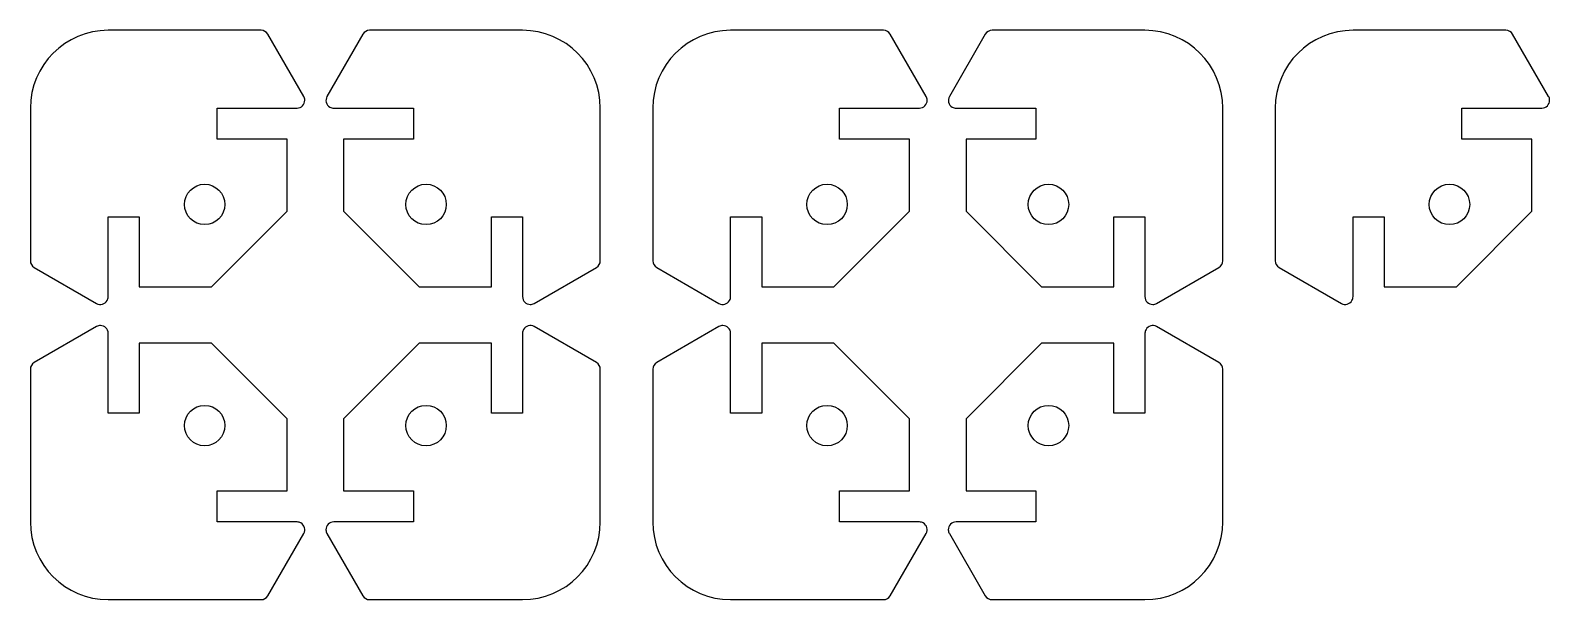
# Model space of a CAD drawing. Extents: x 154 to 431, y 120 to 710.
# Drawn here: x 154.1 to 430.9, y 120.4 to 224.2 of the extents above; entities that cross this region are included whole.
import ezdxf

# ---------------------------------------------------------------- set-up
doc = ezdxf.new("R2010")
doc.units = 0
doc.header["$MEASUREMENT"] = 0
doc.layers.get('0').update_dxf_attribs({"linetype": 'CONTINUOUS'})

# ---------------------------------------------------------------- blocks, each defined once
blk = doc.blocks.new('BLOCK_2')
at = {"color": 7}
blk.add_open_spline([(416.3, 192.45), (416.3, 194.48), (414.65, 196.13), (412.62, 196.13), (410.58, 196.13), (408.93, 194.48), (408.93, 192.45), (408.93, 190.41), (410.58, 188.76), (412.62, 188.76), (414.65, 188.76), (416.3, 190.41), (416.3, 192.45), (416.3, 192.45), (416.3, 192.45), (416.3, 192.45)], degree=3, knots=[0, 0, 0, 0, 1, 1, 1, 2, 2, 2, 3, 3, 3, 4, 4, 4, 5, 5, 5, 5], dxfattribs=at)
blk = doc.blocks.new('BLOCK_3')
at = {"color": 7}
blk.add_open_spline([(429.44, 210.02), (430.22, 210.02), (430.86, 210.66), (430.86, 211.44), (430.86, 211.69), (430.79, 211.93), (430.67, 212.15)], degree=3, knots=[0, 0, 0, 0, 1, 1, 1, 2, 2, 2, 2], dxfattribs=at)
blk = doc.blocks.new('BLOCK_4')
at = {"color": 7}
blk.add_lwpolyline([(414.89, 210.02), (429.44, 210.02)], dxfattribs=at)
blk = doc.blocks.new('BLOCK_5')
at = {"color": 7}
blk.add_lwpolyline([(413.87, 177.42), (427.64, 191.19)], dxfattribs=at)
blk = doc.blocks.new('BLOCK_6')
at = {"color": 7}
blk.add_lwpolyline([(400.71, 177.42), (413.87, 177.42)], dxfattribs=at)
blk = doc.blocks.new('BLOCK_7')
at = {"color": 7}
blk.add_lwpolyline([(395.04, 190.18), (400.71, 190.18)], dxfattribs=at)
blk = doc.blocks.new('BLOCK_8')
at = {"color": 7}
blk.add_lwpolyline([(395.04, 175.63), (395.04, 190.18)], dxfattribs=at)
blk = doc.blocks.new('BLOCK_9')
at = {"color": 7}
blk.add_open_spline([(392.92, 174.4), (393.6, 174.01), (394.46, 174.24), (394.85, 174.92), (394.98, 175.13), (395.04, 175.38), (395.04, 175.63)], degree=3, knots=[0, 0, 0, 0, 1, 1, 1, 2, 2, 2, 2], dxfattribs=at)
blk = doc.blocks.new('BLOCK_10')
at = {"color": 7}
blk.add_open_spline([(380.87, 182.17), (380.87, 181.67), (381.14, 181.2), (381.58, 180.95)], degree=3, dxfattribs=at)
blk = doc.blocks.new('BLOCK_11')
at = {"color": 7}
blk.add_lwpolyline([(380.87, 210.02), (380.87, 182.17)], dxfattribs=at)
blk = doc.blocks.new('BLOCK_12')
at = {"color": 7}
blk.add_open_spline([(395.04, 224.2), (387.22, 224.2), (380.87, 217.85), (380.87, 210.02)], degree=3, dxfattribs=at)
blk = doc.blocks.new('BLOCK_13')
at = {"color": 7}
blk.add_lwpolyline([(422.89, 224.2), (395.04, 224.2)], dxfattribs=at)
blk = doc.blocks.new('BLOCK_14')
at = {"color": 7}
blk.add_open_spline([(424.12, 223.49), (423.87, 223.93), (423.4, 224.2), (422.89, 224.2)], degree=3, dxfattribs=at)
blk = doc.blocks.new('BLOCK_15')
at = {"color": 7}
blk.add_lwpolyline([(430.67, 212.15), (424.12, 223.49)], dxfattribs=at)
blk = doc.blocks.new('BLOCK_16')
at = {"color": 7}
blk.add_lwpolyline([(427.64, 204.35), (414.89, 204.35)], dxfattribs=at)
blk = doc.blocks.new('BLOCK_17')
at = {"color": 7}
blk.add_lwpolyline([(427.64, 191.19), (427.64, 204.35)], dxfattribs=at)
blk = doc.blocks.new('BLOCK_18')
at = {"color": 7}
blk.add_lwpolyline([(400.71, 190.18), (400.71, 177.42)], dxfattribs=at)
blk = doc.blocks.new('BLOCK_19')
at = {"color": 7}
blk.add_lwpolyline([(414.89, 204.35), (414.89, 210.02)], dxfattribs=at)
blk = doc.blocks.new('BLOCK_20')
at = {"color": 7}
blk.add_lwpolyline([(381.58, 180.95), (392.92, 174.4)], dxfattribs=at)
blk = doc.blocks.new('BLOCK_21')
at = {"color": 7}
blk.add_open_spline([(302.92, 192.45), (302.92, 194.48), (301.27, 196.13), (299.23, 196.13), (297.2, 196.13), (295.55, 194.48), (295.55, 192.45), (295.55, 190.41), (297.2, 188.76), (299.23, 188.76), (301.27, 188.76), (302.92, 190.41), (302.92, 192.45), (302.92, 192.45), (302.92, 192.45), (302.92, 192.45)], degree=3, knots=[0, 0, 0, 0, 1, 1, 1, 2, 2, 2, 3, 3, 3, 4, 4, 4, 5, 5, 5, 5], dxfattribs=at)
blk = doc.blocks.new('BLOCK_22')
at = {"color": 7}
blk.add_open_spline([(316.05, 210.02), (316.84, 210.02), (317.47, 210.66), (317.47, 211.44), (317.47, 211.69), (317.41, 211.93), (317.28, 212.15)], degree=3, knots=[0, 0, 0, 0, 1, 1, 1, 2, 2, 2, 2], dxfattribs=at)
blk = doc.blocks.new('BLOCK_23')
at = {"color": 7}
blk.add_lwpolyline([(301.5, 204.35), (301.5, 210.02)], dxfattribs=at)
blk = doc.blocks.new('BLOCK_24')
at = {"color": 7}
blk.add_lwpolyline([(314.26, 191.19), (314.26, 204.35)], dxfattribs=at)
blk = doc.blocks.new('BLOCK_25')
at = {"color": 7}
blk.add_lwpolyline([(300.49, 177.42), (314.26, 191.19)], dxfattribs=at)
blk = doc.blocks.new('BLOCK_26')
at = {"color": 7}
blk.add_lwpolyline([(287.33, 177.42), (300.49, 177.42)], dxfattribs=at)
blk = doc.blocks.new('BLOCK_27')
at = {"color": 7}
blk.add_lwpolyline([(281.66, 190.18), (287.33, 190.18)], dxfattribs=at)
blk = doc.blocks.new('BLOCK_28')
at = {"color": 7}
blk.add_lwpolyline([(281.66, 175.63), (281.66, 190.18)], dxfattribs=at)
blk = doc.blocks.new('BLOCK_29')
at = {"color": 7}
blk.add_open_spline([(279.53, 174.4), (280.21, 174.01), (281.08, 174.24), (281.47, 174.92), (281.59, 175.13), (281.66, 175.38), (281.66, 175.63)], degree=3, knots=[0, 0, 0, 0, 1, 1, 1, 2, 2, 2, 2], dxfattribs=at)
blk = doc.blocks.new('BLOCK_30')
at = {"color": 7}
blk.add_lwpolyline([(268.19, 180.95), (279.53, 174.4)], dxfattribs=at)
blk = doc.blocks.new('BLOCK_31')
at = {"color": 7}
blk.add_open_spline([(267.48, 182.17), (267.48, 181.67), (267.75, 181.2), (268.19, 180.95)], degree=3, dxfattribs=at)
blk = doc.blocks.new('BLOCK_32')
at = {"color": 7}
blk.add_lwpolyline([(267.48, 210.02), (267.48, 182.17)], dxfattribs=at)
blk = doc.blocks.new('BLOCK_33')
at = {"color": 7}
blk.add_open_spline([(281.66, 224.2), (273.83, 224.2), (267.48, 217.85), (267.48, 210.02)], degree=3, dxfattribs=at)
blk = doc.blocks.new('BLOCK_34')
at = {"color": 7}
blk.add_open_spline([(310.73, 223.49), (310.48, 223.93), (310.01, 224.2), (309.51, 224.2)], degree=3, dxfattribs=at)
blk = doc.blocks.new('BLOCK_35')
at = {"color": 7}
blk.add_lwpolyline([(317.28, 212.15), (310.73, 223.49)], dxfattribs=at)
blk = doc.blocks.new('BLOCK_36')
at = {"color": 7}
blk.add_lwpolyline([(287.33, 190.18), (287.33, 177.42)], dxfattribs=at)
blk = doc.blocks.new('BLOCK_37')
at = {"color": 7}
blk.add_lwpolyline([(301.5, 210.02), (316.05, 210.02)], dxfattribs=at)
blk = doc.blocks.new('BLOCK_38')
at = {"color": 7}
blk.add_lwpolyline([(309.51, 224.2), (281.66, 224.2)], dxfattribs=at)
blk = doc.blocks.new('BLOCK_39')
at = {"color": 7}
blk.add_lwpolyline([(314.26, 204.35), (301.5, 204.35)], dxfattribs=at)
blk = doc.blocks.new('BLOCK_40')
at = {"color": 7}
blk.add_open_spline([(343.25, 192.45), (343.25, 194.48), (341.6, 196.13), (339.56, 196.13), (337.53, 196.13), (335.88, 194.48), (335.88, 192.45), (335.88, 190.41), (337.53, 188.76), (339.56, 188.76), (341.6, 188.76), (343.25, 190.41), (343.25, 192.45), (343.25, 192.45), (343.25, 192.45), (343.25, 192.45)], degree=3, knots=[0, 0, 0, 0, 1, 1, 1, 2, 2, 2, 3, 3, 3, 4, 4, 4, 5, 5, 5, 5], dxfattribs=at)
blk = doc.blocks.new('BLOCK_41')
at = {"color": 7}
blk.add_open_spline([(357.14, 175.63), (357.14, 174.84), (357.77, 174.21), (358.55, 174.21), (358.8, 174.21), (359.05, 174.28), (359.26, 174.4)], degree=3, knots=[0, 0, 0, 0, 1, 1, 1, 2, 2, 2, 2], dxfattribs=at)
blk = doc.blocks.new('BLOCK_42')
at = {"color": 7}
blk.add_lwpolyline([(357.14, 190.18), (357.14, 175.63)], dxfattribs=at)
blk = doc.blocks.new('BLOCK_43')
at = {"color": 7}
blk.add_lwpolyline([(351.47, 190.18), (357.14, 190.18)], dxfattribs=at)
blk = doc.blocks.new('BLOCK_44')
at = {"color": 7}
blk.add_lwpolyline([(351.47, 177.42), (351.47, 190.18)], dxfattribs=at)
blk = doc.blocks.new('BLOCK_45')
at = {"color": 7}
blk.add_lwpolyline([(338.31, 177.42), (351.47, 177.42)], dxfattribs=at)
blk = doc.blocks.new('BLOCK_46')
at = {"color": 7}
blk.add_lwpolyline([(324.54, 191.19), (338.31, 177.42)], dxfattribs=at)
blk = doc.blocks.new('BLOCK_47')
at = {"color": 7}
blk.add_lwpolyline([(324.54, 204.35), (324.54, 191.19)], dxfattribs=at)
blk = doc.blocks.new('BLOCK_48')
at = {"color": 7}
blk.add_lwpolyline([(337.29, 204.35), (324.54, 204.35)], dxfattribs=at)
blk = doc.blocks.new('BLOCK_49')
at = {"color": 7}
blk.add_lwpolyline([(337.29, 210.02), (337.29, 204.35)], dxfattribs=at)
blk = doc.blocks.new('BLOCK_50')
at = {"color": 7}
blk.add_lwpolyline([(322.74, 210.02), (337.29, 210.02)], dxfattribs=at)
blk = doc.blocks.new('BLOCK_51')
at = {"color": 7}
blk.add_open_spline([(321.51, 212.15), (321.12, 211.47), (321.35, 210.6), (322.03, 210.21), (322.25, 210.09), (322.49, 210.02), (322.74, 210.02)], degree=3, knots=[0, 0, 0, 0, 1, 1, 1, 2, 2, 2, 2], dxfattribs=at)
blk = doc.blocks.new('BLOCK_52')
at = {"color": 7}
blk.add_lwpolyline([(328.06, 223.49), (321.51, 212.15)], dxfattribs=at)
blk = doc.blocks.new('BLOCK_53')
at = {"color": 7}
blk.add_open_spline([(329.29, 224.2), (328.78, 224.2), (328.31, 223.93), (328.06, 223.49)], degree=3, dxfattribs=at)
blk = doc.blocks.new('BLOCK_54')
at = {"color": 7}
blk.add_lwpolyline([(357.14, 224.2), (329.29, 224.2)], dxfattribs=at)
blk = doc.blocks.new('BLOCK_55')
at = {"color": 7}
blk.add_open_spline([(371.31, 210.02), (371.31, 217.85), (364.96, 224.2), (357.14, 224.2)], degree=3, dxfattribs=at)
blk = doc.blocks.new('BLOCK_56')
at = {"color": 7}
blk.add_lwpolyline([(371.31, 182.17), (371.31, 210.02)], dxfattribs=at)
blk = doc.blocks.new('BLOCK_57')
at = {"color": 7}
blk.add_open_spline([(370.6, 180.95), (371.04, 181.2), (371.31, 181.67), (371.31, 182.17)], degree=3, dxfattribs=at)
blk = doc.blocks.new('BLOCK_58')
at = {"color": 7}
blk.add_lwpolyline([(359.26, 174.4), (370.6, 180.95)], dxfattribs=at)
blk = doc.blocks.new('BLOCK_59')
at = {"color": 7}
blk.add_open_spline([(322.74, 134.54), (321.96, 134.54), (321.32, 133.91), (321.32, 133.13), (321.32, 132.88), (321.39, 132.63), (321.51, 132.42)], degree=3, knots=[0, 0, 0, 0, 1, 1, 1, 2, 2, 2, 2], dxfattribs=at)
blk = doc.blocks.new('BLOCK_60')
at = {"color": 7}
blk.add_lwpolyline([(337.29, 134.54), (322.74, 134.54)], dxfattribs=at)
blk = doc.blocks.new('BLOCK_61')
at = {"color": 7}
blk.add_lwpolyline([(337.29, 140.21), (337.29, 134.54)], dxfattribs=at)
blk = doc.blocks.new('BLOCK_62')
at = {"color": 7}
blk.add_lwpolyline([(324.54, 153.37), (324.54, 140.21)], dxfattribs=at)
blk = doc.blocks.new('BLOCK_63')
at = {"color": 7}
blk.add_lwpolyline([(338.31, 167.14), (324.54, 153.37)], dxfattribs=at)
blk = doc.blocks.new('BLOCK_64')
at = {"color": 7}
blk.add_lwpolyline([(351.47, 167.14), (338.31, 167.14)], dxfattribs=at)
blk = doc.blocks.new('BLOCK_65')
at = {"color": 7}
blk.add_lwpolyline([(357.14, 168.94), (357.14, 154.39)], dxfattribs=at)
blk = doc.blocks.new('BLOCK_66')
at = {"color": 7}
blk.add_open_spline([(359.26, 170.17), (358.58, 170.56), (357.72, 170.33), (357.33, 169.65), (357.2, 169.43), (357.14, 169.19), (357.14, 168.94)], degree=3, knots=[0, 0, 0, 0, 1, 1, 1, 2, 2, 2, 2], dxfattribs=at)
blk = doc.blocks.new('BLOCK_67')
at = {"color": 7}
blk.add_lwpolyline([(370.6, 163.62), (359.26, 170.17)], dxfattribs=at)
blk = doc.blocks.new('BLOCK_68')
at = {"color": 7}
blk.add_open_spline([(371.31, 162.39), (371.31, 162.9), (371.04, 163.37), (370.6, 163.62)], degree=3, dxfattribs=at)
blk = doc.blocks.new('BLOCK_69')
at = {"color": 7}
blk.add_open_spline([(357.14, 120.37), (364.96, 120.37), (371.31, 126.72), (371.31, 134.54)], degree=3, dxfattribs=at)
blk = doc.blocks.new('BLOCK_70')
at = {"color": 7}
blk.add_lwpolyline([(329.29, 120.37), (357.14, 120.37)], dxfattribs=at)
blk = doc.blocks.new('BLOCK_71')
at = {"color": 7}
blk.add_open_spline([(328.06, 121.08), (328.31, 120.64), (328.78, 120.37), (329.29, 120.37)], degree=3, dxfattribs=at)
blk = doc.blocks.new('BLOCK_72')
at = {"color": 7}
blk.add_lwpolyline([(321.51, 132.42), (328.06, 121.08)], dxfattribs=at)
blk = doc.blocks.new('BLOCK_73')
at = {"color": 7}
blk.add_lwpolyline([(324.54, 140.21), (337.29, 140.21)], dxfattribs=at)
blk = doc.blocks.new('BLOCK_74')
at = {"color": 7}
blk.add_lwpolyline([(351.47, 154.39), (351.47, 167.14)], dxfattribs=at)
blk = doc.blocks.new('BLOCK_75')
at = {"color": 7}
blk.add_open_spline([(343.25, 152.12), (343.25, 154.15), (341.6, 155.8), (339.56, 155.8), (337.53, 155.8), (335.88, 154.15), (335.88, 152.12), (335.88, 150.08), (337.53, 148.43), (339.56, 148.43), (341.6, 148.43), (343.25, 150.08), (343.25, 152.12), (343.25, 152.12), (343.25, 152.12), (343.25, 152.12)], degree=3, knots=[0, 0, 0, 0, 1, 1, 1, 2, 2, 2, 3, 3, 3, 4, 4, 4, 5, 5, 5, 5], dxfattribs=at)
blk = doc.blocks.new('BLOCK_76')
at = {"color": 7}
blk.add_lwpolyline([(357.14, 154.39), (351.47, 154.39)], dxfattribs=at)
blk = doc.blocks.new('BLOCK_77')
at = {"color": 7}
blk.add_lwpolyline([(371.31, 134.54), (371.31, 162.39)], dxfattribs=at)
blk = doc.blocks.new('BLOCK_78')
at = {"color": 7}
blk.add_open_spline([(302.92, 152.12), (302.92, 154.15), (301.27, 155.8), (299.23, 155.8), (297.2, 155.8), (295.55, 154.15), (295.55, 152.12), (295.55, 150.08), (297.2, 148.43), (299.23, 148.43), (301.27, 148.43), (302.92, 150.08), (302.92, 152.12), (302.92, 152.12), (302.92, 152.12), (302.92, 152.12)], degree=3, knots=[0, 0, 0, 0, 1, 1, 1, 2, 2, 2, 3, 3, 3, 4, 4, 4, 5, 5, 5, 5], dxfattribs=at)
blk = doc.blocks.new('BLOCK_79')
at = {"color": 7}
blk.add_open_spline([(281.66, 168.94), (281.66, 169.72), (281.02, 170.36), (280.24, 170.36), (279.99, 170.36), (279.75, 170.29), (279.53, 170.17)], degree=3, knots=[0, 0, 0, 0, 1, 1, 1, 2, 2, 2, 2], dxfattribs=at)
blk = doc.blocks.new('BLOCK_80')
at = {"color": 7}
blk.add_lwpolyline([(281.66, 154.39), (281.66, 168.94)], dxfattribs=at)
blk = doc.blocks.new('BLOCK_81')
at = {"color": 7}
blk.add_lwpolyline([(314.26, 153.37), (300.49, 167.14)], dxfattribs=at)
blk = doc.blocks.new('BLOCK_82')
at = {"color": 7}
blk.add_lwpolyline([(314.26, 140.21), (314.26, 153.37)], dxfattribs=at)
blk = doc.blocks.new('BLOCK_83')
at = {"color": 7}
blk.add_lwpolyline([(316.05, 134.54), (301.5, 134.54)], dxfattribs=at)
blk = doc.blocks.new('BLOCK_84')
at = {"color": 7}
blk.add_open_spline([(317.28, 132.42), (317.67, 133.1), (317.44, 133.96), (316.76, 134.35), (316.55, 134.48), (316.3, 134.54), (316.05, 134.54)], degree=3, knots=[0, 0, 0, 0, 1, 1, 1, 2, 2, 2, 2], dxfattribs=at)
blk = doc.blocks.new('BLOCK_85')
at = {"color": 7}
blk.add_lwpolyline([(310.73, 121.08), (317.28, 132.42)], dxfattribs=at)
blk = doc.blocks.new('BLOCK_86')
at = {"color": 7}
blk.add_open_spline([(309.51, 120.37), (310.01, 120.37), (310.48, 120.64), (310.73, 121.08)], degree=3, dxfattribs=at)
blk = doc.blocks.new('BLOCK_87')
at = {"color": 7}
blk.add_lwpolyline([(281.66, 120.37), (309.51, 120.37)], dxfattribs=at)
blk = doc.blocks.new('BLOCK_88')
at = {"color": 7}
blk.add_open_spline([(267.48, 134.54), (267.48, 126.72), (273.83, 120.37), (281.66, 120.37)], degree=3, dxfattribs=at)
blk = doc.blocks.new('BLOCK_89')
at = {"color": 7}
blk.add_open_spline([(268.19, 163.62), (267.75, 163.37), (267.48, 162.9), (267.48, 162.39)], degree=3, dxfattribs=at)
blk = doc.blocks.new('BLOCK_90')
at = {"color": 7}
blk.add_lwpolyline([(279.53, 170.17), (268.19, 163.62)], dxfattribs=at)
blk = doc.blocks.new('BLOCK_91')
at = {"color": 7}
blk.add_lwpolyline([(287.33, 167.14), (287.33, 154.39)], dxfattribs=at)
blk = doc.blocks.new('BLOCK_92')
at = {"color": 7}
blk.add_lwpolyline([(301.5, 140.21), (314.26, 140.21)], dxfattribs=at)
blk = doc.blocks.new('BLOCK_93')
at = {"color": 7}
blk.add_lwpolyline([(301.5, 134.54), (301.5, 140.21)], dxfattribs=at)
blk = doc.blocks.new('BLOCK_94')
at = {"color": 7}
blk.add_lwpolyline([(267.48, 162.39), (267.48, 134.54)], dxfattribs=at)
blk = doc.blocks.new('BLOCK_95')
at = {"color": 7}
blk.add_lwpolyline([(287.33, 154.39), (281.66, 154.39)], dxfattribs=at)
blk = doc.blocks.new('BLOCK_96')
at = {"color": 7}
blk.add_lwpolyline([(300.49, 167.14), (287.33, 167.14)], dxfattribs=at)
blk = doc.blocks.new('BLOCK_97')
at = {"color": 7}
blk.add_open_spline([(189.53, 192.45), (189.53, 194.48), (187.88, 196.13), (185.85, 196.13), (183.81, 196.13), (182.16, 194.48), (182.16, 192.45), (182.16, 190.41), (183.81, 188.76), (185.85, 188.76), (187.88, 188.76), (189.53, 190.41), (189.53, 192.45), (189.53, 192.45), (189.53, 192.45), (189.53, 192.45)], degree=3, knots=[0, 0, 0, 0, 1, 1, 1, 2, 2, 2, 3, 3, 3, 4, 4, 4, 5, 5, 5, 5], dxfattribs=at)
blk = doc.blocks.new('BLOCK_98')
at = {"color": 7}
blk.add_open_spline([(202.67, 210.02), (203.45, 210.02), (204.08, 210.66), (204.08, 211.44), (204.08, 211.69), (204.02, 211.93), (203.89, 212.15)], degree=3, knots=[0, 0, 0, 0, 1, 1, 1, 2, 2, 2, 2], dxfattribs=at)
blk = doc.blocks.new('BLOCK_99')
at = {"color": 7}
blk.add_lwpolyline([(188.11, 204.35), (188.11, 210.02)], dxfattribs=at)
blk = doc.blocks.new('BLOCK_100')
at = {"color": 7}
blk.add_lwpolyline([(200.87, 191.19), (200.87, 204.35)], dxfattribs=at)
blk = doc.blocks.new('BLOCK_101')
at = {"color": 7}
blk.add_lwpolyline([(187.1, 177.42), (200.87, 191.19)], dxfattribs=at)
blk = doc.blocks.new('BLOCK_102')
at = {"color": 7}
blk.add_lwpolyline([(173.94, 177.42), (187.1, 177.42)], dxfattribs=at)
blk = doc.blocks.new('BLOCK_103')
at = {"color": 7}
blk.add_open_spline([(154.1, 182.17), (154.1, 181.67), (154.37, 181.2), (154.81, 180.95)], degree=3, dxfattribs=at)
blk = doc.blocks.new('BLOCK_104')
at = {"color": 7}
blk.add_lwpolyline([(154.1, 210.02), (154.1, 182.17)], dxfattribs=at)
blk = doc.blocks.new('BLOCK_105')
at = {"color": 7}
blk.add_lwpolyline([(196.12, 224.2), (168.27, 224.2)], dxfattribs=at)
blk = doc.blocks.new('BLOCK_106')
at = {"color": 7}
blk.add_lwpolyline([(203.89, 212.15), (197.35, 223.49)], dxfattribs=at)
blk = doc.blocks.new('BLOCK_107')
at = {"color": 7}
blk.add_lwpolyline([(173.94, 190.18), (173.94, 177.42)], dxfattribs=at)
blk = doc.blocks.new('BLOCK_108')
at = {"color": 7}
blk.add_lwpolyline([(154.81, 180.95), (166.15, 174.4)], dxfattribs=at)
blk = doc.blocks.new('BLOCK_109')
at = {"color": 7}
blk.add_open_spline([(166.15, 174.4), (166.82, 174.01), (167.69, 174.24), (168.08, 174.92), (168.21, 175.13), (168.27, 175.38), (168.27, 175.63)], degree=3, knots=[0, 0, 0, 0, 1, 1, 1, 2, 2, 2, 2], dxfattribs=at)
blk = doc.blocks.new('BLOCK_110')
at = {"color": 7}
blk.add_open_spline([(168.27, 224.2), (160.44, 224.2), (154.1, 217.85), (154.1, 210.02)], degree=3, dxfattribs=at)
blk = doc.blocks.new('BLOCK_111')
at = {"color": 7}
blk.add_lwpolyline([(188.11, 210.02), (202.67, 210.02)], dxfattribs=at)
blk = doc.blocks.new('BLOCK_112')
at = {"color": 7}
blk.add_lwpolyline([(168.27, 190.18), (173.94, 190.18)], dxfattribs=at)
blk = doc.blocks.new('BLOCK_113')
at = {"color": 7}
blk.add_lwpolyline([(168.27, 175.63), (168.27, 190.18)], dxfattribs=at)
blk = doc.blocks.new('BLOCK_114')
at = {"color": 7}
blk.add_lwpolyline([(200.87, 204.35), (188.11, 204.35)], dxfattribs=at)
blk = doc.blocks.new('BLOCK_115')
at = {"color": 7}
blk.add_open_spline([(197.35, 223.49), (197.1, 223.93), (196.63, 224.2), (196.12, 224.2)], degree=3, dxfattribs=at)
blk = doc.blocks.new('BLOCK_116')
at = {"color": 7}
blk.add_open_spline([(229.86, 192.45), (229.86, 194.48), (228.21, 196.13), (226.18, 196.13), (224.14, 196.13), (222.49, 194.48), (222.49, 192.45), (222.49, 190.41), (224.14, 188.76), (226.18, 188.76), (228.21, 188.76), (229.86, 190.41), (229.86, 192.45), (229.86, 192.45), (229.86, 192.45), (229.86, 192.45)], degree=3, knots=[0, 0, 0, 0, 1, 1, 1, 2, 2, 2, 3, 3, 3, 4, 4, 4, 5, 5, 5, 5], dxfattribs=at)
blk = doc.blocks.new('BLOCK_117')
at = {"color": 7}
blk.add_open_spline([(243.75, 175.63), (243.75, 174.84), (244.39, 174.21), (245.17, 174.21), (245.42, 174.21), (245.66, 174.28), (245.88, 174.4)], degree=3, knots=[0, 0, 0, 0, 1, 1, 1, 2, 2, 2, 2], dxfattribs=at)
blk = doc.blocks.new('BLOCK_118')
at = {"color": 7}
blk.add_lwpolyline([(243.75, 190.18), (243.75, 175.63)], dxfattribs=at)
blk = doc.blocks.new('BLOCK_119')
at = {"color": 7}
blk.add_lwpolyline([(238.08, 190.18), (243.75, 190.18)], dxfattribs=at)
blk = doc.blocks.new('BLOCK_120')
at = {"color": 7}
blk.add_lwpolyline([(238.08, 177.42), (238.08, 190.18)], dxfattribs=at)
blk = doc.blocks.new('BLOCK_121')
at = {"color": 7}
blk.add_lwpolyline([(224.92, 177.42), (238.08, 177.42)], dxfattribs=at)
blk = doc.blocks.new('BLOCK_122')
at = {"color": 7}
blk.add_lwpolyline([(211.15, 191.19), (224.92, 177.42)], dxfattribs=at)
blk = doc.blocks.new('BLOCK_123')
at = {"color": 7}
blk.add_lwpolyline([(211.15, 204.35), (211.15, 191.19)], dxfattribs=at)
blk = doc.blocks.new('BLOCK_124')
at = {"color": 7}
blk.add_lwpolyline([(223.91, 204.35), (211.15, 204.35)], dxfattribs=at)
blk = doc.blocks.new('BLOCK_125')
at = {"color": 7}
blk.add_lwpolyline([(209.36, 210.02), (223.91, 210.02)], dxfattribs=at)
blk = doc.blocks.new('BLOCK_126')
at = {"color": 7}
blk.add_lwpolyline([(214.67, 223.49), (208.13, 212.15)], dxfattribs=at)
blk = doc.blocks.new('BLOCK_127')
at = {"color": 7}
blk.add_open_spline([(215.9, 224.2), (215.4, 224.2), (214.93, 223.93), (214.67, 223.49)], degree=3, dxfattribs=at)
blk = doc.blocks.new('BLOCK_128')
at = {"color": 7}
blk.add_lwpolyline([(243.75, 224.2), (215.9, 224.2)], dxfattribs=at)
blk = doc.blocks.new('BLOCK_129')
at = {"color": 7}
blk.add_lwpolyline([(257.92, 182.17), (257.92, 210.02)], dxfattribs=at)
blk = doc.blocks.new('BLOCK_130')
at = {"color": 7}
blk.add_open_spline([(257.22, 180.95), (257.65, 181.2), (257.92, 181.67), (257.92, 182.17)], degree=3, dxfattribs=at)
blk = doc.blocks.new('BLOCK_131')
at = {"color": 7}
blk.add_open_spline([(208.13, 212.15), (207.74, 211.47), (207.97, 210.6), (208.65, 210.21), (208.86, 210.09), (209.11, 210.02), (209.36, 210.02)], degree=3, knots=[0, 0, 0, 0, 1, 1, 1, 2, 2, 2, 2], dxfattribs=at)
blk = doc.blocks.new('BLOCK_132')
at = {"color": 7}
blk.add_lwpolyline([(223.91, 210.02), (223.91, 204.35)], dxfattribs=at)
blk = doc.blocks.new('BLOCK_133')
at = {"color": 7}
blk.add_open_spline([(257.92, 210.02), (257.92, 217.85), (251.58, 224.2), (243.75, 224.2)], degree=3, dxfattribs=at)
blk = doc.blocks.new('BLOCK_134')
at = {"color": 7}
blk.add_lwpolyline([(245.88, 174.4), (257.22, 180.95)], dxfattribs=at)
blk = doc.blocks.new('BLOCK_135')
at = {"color": 7}
blk.add_lwpolyline([(238.08, 167.14), (224.92, 167.14)], dxfattribs=at)
blk = doc.blocks.new('BLOCK_136')
at = {"color": 7}
blk.add_lwpolyline([(211.15, 140.21), (223.91, 140.21)], dxfattribs=at)
blk = doc.blocks.new('BLOCK_137')
at = {"color": 7}
blk.add_lwpolyline([(238.08, 154.39), (238.08, 167.14)], dxfattribs=at)
blk = doc.blocks.new('BLOCK_138')
at = {"color": 7}
blk.add_open_spline([(245.88, 170.17), (245.2, 170.56), (244.33, 170.33), (243.94, 169.65), (243.82, 169.43), (243.75, 169.19), (243.75, 168.94)], degree=3, knots=[0, 0, 0, 0, 1, 1, 1, 2, 2, 2, 2], dxfattribs=at)
blk = doc.blocks.new('BLOCK_139')
at = {"color": 7}
blk.add_open_spline([(209.36, 134.54), (208.57, 134.54), (207.94, 133.91), (207.94, 133.13), (207.94, 132.88), (208, 132.63), (208.13, 132.42)], degree=3, knots=[0, 0, 0, 0, 1, 1, 1, 2, 2, 2, 2], dxfattribs=at)
blk = doc.blocks.new('BLOCK_140')
at = {"color": 7}
blk.add_open_spline([(257.92, 162.39), (257.92, 162.9), (257.65, 163.37), (257.22, 163.62)], degree=3, dxfattribs=at)
blk = doc.blocks.new('BLOCK_141')
at = {"color": 7}
blk.add_open_spline([(214.67, 121.08), (214.93, 120.64), (215.4, 120.37), (215.9, 120.37)], degree=3, dxfattribs=at)
blk = doc.blocks.new('BLOCK_142')
at = {"color": 7}
blk.add_lwpolyline([(243.75, 154.39), (238.08, 154.39)], dxfattribs=at)
blk = doc.blocks.new('BLOCK_143')
at = {"color": 7}
blk.add_lwpolyline([(243.75, 168.94), (243.75, 154.39)], dxfattribs=at)
blk = doc.blocks.new('BLOCK_144')
at = {"color": 7}
blk.add_lwpolyline([(257.22, 163.62), (245.88, 170.17)], dxfattribs=at)
blk = doc.blocks.new('BLOCK_145')
at = {"color": 7}
blk.add_lwpolyline([(257.92, 134.54), (257.92, 162.39)], dxfattribs=at)
blk = doc.blocks.new('BLOCK_146')
at = {"color": 7}
blk.add_open_spline([(243.75, 120.37), (251.58, 120.37), (257.92, 126.72), (257.92, 134.54)], degree=3, dxfattribs=at)
blk = doc.blocks.new('BLOCK_147')
at = {"color": 7}
blk.add_lwpolyline([(215.9, 120.37), (243.75, 120.37)], dxfattribs=at)
blk = doc.blocks.new('BLOCK_148')
at = {"color": 7}
blk.add_lwpolyline([(208.13, 132.42), (214.67, 121.08)], dxfattribs=at)
blk = doc.blocks.new('BLOCK_149')
at = {"color": 7}
blk.add_lwpolyline([(223.91, 134.54), (209.36, 134.54)], dxfattribs=at)
blk = doc.blocks.new('BLOCK_150')
at = {"color": 7}
blk.add_open_spline([(229.86, 152.12), (229.86, 154.15), (228.21, 155.8), (226.18, 155.8), (224.14, 155.8), (222.49, 154.15), (222.49, 152.12), (222.49, 150.08), (224.14, 148.43), (226.18, 148.43), (228.21, 148.43), (229.86, 150.08), (229.86, 152.12), (229.86, 152.12), (229.86, 152.12), (229.86, 152.12)], degree=3, knots=[0, 0, 0, 0, 1, 1, 1, 2, 2, 2, 3, 3, 3, 4, 4, 4, 5, 5, 5, 5], dxfattribs=at)
blk = doc.blocks.new('BLOCK_151')
at = {"color": 7}
blk.add_lwpolyline([(211.15, 153.37), (211.15, 140.21)], dxfattribs=at)
blk = doc.blocks.new('BLOCK_152')
at = {"color": 7}
blk.add_lwpolyline([(224.92, 167.14), (211.15, 153.37)], dxfattribs=at)
blk = doc.blocks.new('BLOCK_153')
at = {"color": 7}
blk.add_lwpolyline([(223.91, 140.21), (223.91, 134.54)], dxfattribs=at)
blk = doc.blocks.new('BLOCK_154')
at = {"color": 7}
blk.add_open_spline([(189.53, 152.12), (189.53, 154.15), (187.88, 155.8), (185.85, 155.8), (183.81, 155.8), (182.16, 154.15), (182.16, 152.12), (182.16, 150.08), (183.81, 148.43), (185.85, 148.43), (187.88, 148.43), (189.53, 150.08), (189.53, 152.12), (189.53, 152.12), (189.53, 152.12), (189.53, 152.12)], degree=3, knots=[0, 0, 0, 0, 1, 1, 1, 2, 2, 2, 3, 3, 3, 4, 4, 4, 5, 5, 5, 5], dxfattribs=at)
blk = doc.blocks.new('BLOCK_155')
at = {"color": 7}
blk.add_open_spline([(168.27, 168.94), (168.27, 169.72), (167.64, 170.36), (166.85, 170.36), (166.61, 170.36), (166.36, 170.29), (166.15, 170.17)], degree=3, knots=[0, 0, 0, 0, 1, 1, 1, 2, 2, 2, 2], dxfattribs=at)
blk = doc.blocks.new('BLOCK_156')
at = {"color": 7}
blk.add_lwpolyline([(168.27, 154.39), (168.27, 168.94)], dxfattribs=at)
blk = doc.blocks.new('BLOCK_157')
at = {"color": 7}
blk.add_lwpolyline([(187.1, 167.14), (173.94, 167.14)], dxfattribs=at)
blk = doc.blocks.new('BLOCK_158')
at = {"color": 7}
blk.add_lwpolyline([(200.87, 153.37), (187.1, 167.14)], dxfattribs=at)
blk = doc.blocks.new('BLOCK_159')
at = {"color": 7}
blk.add_lwpolyline([(200.87, 140.21), (200.87, 153.37)], dxfattribs=at)
blk = doc.blocks.new('BLOCK_160')
at = {"color": 7}
blk.add_lwpolyline([(202.67, 134.54), (188.11, 134.54)], dxfattribs=at)
blk = doc.blocks.new('BLOCK_161')
at = {"color": 7}
blk.add_open_spline([(203.89, 132.42), (204.29, 133.1), (204.05, 133.96), (203.38, 134.35), (203.16, 134.48), (202.92, 134.54), (202.67, 134.54)], degree=3, knots=[0, 0, 0, 0, 1, 1, 1, 2, 2, 2, 2], dxfattribs=at)
blk = doc.blocks.new('BLOCK_162')
at = {"color": 7}
blk.add_open_spline([(196.12, 120.37), (196.63, 120.37), (197.1, 120.64), (197.35, 121.08)], degree=3, dxfattribs=at)
blk = doc.blocks.new('BLOCK_163')
at = {"color": 7}
blk.add_lwpolyline([(168.27, 120.37), (196.12, 120.37)], dxfattribs=at)
blk = doc.blocks.new('BLOCK_164')
at = {"color": 7}
blk.add_open_spline([(154.1, 134.54), (154.1, 126.72), (160.44, 120.37), (168.27, 120.37)], degree=3, dxfattribs=at)
blk = doc.blocks.new('BLOCK_165')
at = {"color": 7}
blk.add_lwpolyline([(154.1, 162.39), (154.1, 134.54)], dxfattribs=at)
blk = doc.blocks.new('BLOCK_166')
at = {"color": 7}
blk.add_open_spline([(154.81, 163.62), (154.37, 163.37), (154.1, 162.9), (154.1, 162.39)], degree=3, dxfattribs=at)
blk = doc.blocks.new('BLOCK_167')
at = {"color": 7}
blk.add_lwpolyline([(166.15, 170.17), (154.81, 163.62)], dxfattribs=at)
blk = doc.blocks.new('BLOCK_168')
at = {"color": 7}
blk.add_lwpolyline([(173.94, 167.14), (173.94, 154.39)], dxfattribs=at)
blk = doc.blocks.new('BLOCK_169')
at = {"color": 7}
blk.add_lwpolyline([(188.11, 134.54), (188.11, 140.21)], dxfattribs=at)
blk = doc.blocks.new('BLOCK_170')
at = {"color": 7}
blk.add_lwpolyline([(197.35, 121.08), (203.89, 132.42)], dxfattribs=at)
blk = doc.blocks.new('BLOCK_171')
at = {"color": 7}
blk.add_lwpolyline([(188.11, 140.21), (200.87, 140.21)], dxfattribs=at)
blk = doc.blocks.new('BLOCK_172')
at = {"color": 7}
blk.add_lwpolyline([(173.94, 154.39), (168.27, 154.39)], dxfattribs=at)

msp = doc.modelspace()

# ---------------------------------------------------------------- block references
for name in ['BLOCK_110', 'BLOCK_105', 'BLOCK_115', 'BLOCK_127', 'BLOCK_128', 'BLOCK_133', 'BLOCK_33', 'BLOCK_38', 'BLOCK_34', 'BLOCK_53', 'BLOCK_54', 'BLOCK_55', 'BLOCK_12', 'BLOCK_13', 'BLOCK_14', 'BLOCK_106', 'BLOCK_126', 'BLOCK_35', 'BLOCK_52', 'BLOCK_15', 'BLOCK_98', 'BLOCK_131', 'BLOCK_22', 'BLOCK_51', 'BLOCK_3', 'BLOCK_104', 'BLOCK_99', 'BLOCK_111', 'BLOCK_125', 'BLOCK_132', 'BLOCK_129', 'BLOCK_32', 'BLOCK_23', 'BLOCK_37', 'BLOCK_50', 'BLOCK_49', 'BLOCK_56', 'BLOCK_11', 'BLOCK_4', 'BLOCK_19', 'BLOCK_114', 'BLOCK_100', 'BLOCK_123', 'BLOCK_124', 'BLOCK_39', 'BLOCK_24', 'BLOCK_47', 'BLOCK_48', 'BLOCK_16', 'BLOCK_17', 'BLOCK_97', 'BLOCK_116', 'BLOCK_21', 'BLOCK_40', 'BLOCK_2', 'BLOCK_101', 'BLOCK_122', 'BLOCK_25', 'BLOCK_46', 'BLOCK_5', 'BLOCK_112', 'BLOCK_113', 'BLOCK_107', 'BLOCK_119', 'BLOCK_120', 'BLOCK_118', 'BLOCK_27', 'BLOCK_28', 'BLOCK_36', 'BLOCK_43', 'BLOCK_44', 'BLOCK_42', 'BLOCK_7', 'BLOCK_8', 'BLOCK_18', 'BLOCK_103', 'BLOCK_108', 'BLOCK_134', 'BLOCK_130', 'BLOCK_31', 'BLOCK_30', 'BLOCK_58', 'BLOCK_57', 'BLOCK_10', 'BLOCK_20', 'BLOCK_102', 'BLOCK_121', 'BLOCK_26', 'BLOCK_45', 'BLOCK_6', 'BLOCK_109', 'BLOCK_117', 'BLOCK_29', 'BLOCK_41', 'BLOCK_9', 'BLOCK_167', 'BLOCK_155', 'BLOCK_156', 'BLOCK_138', 'BLOCK_143', 'BLOCK_144', 'BLOCK_90', 'BLOCK_79', 'BLOCK_80', 'BLOCK_66', 'BLOCK_65', 'BLOCK_67', 'BLOCK_157', 'BLOCK_168', 'BLOCK_158', 'BLOCK_152', 'BLOCK_135', 'BLOCK_137', 'BLOCK_91', 'BLOCK_96', 'BLOCK_81', 'BLOCK_63', 'BLOCK_64', 'BLOCK_74', 'BLOCK_166', 'BLOCK_140', 'BLOCK_89', 'BLOCK_68', 'BLOCK_165', 'BLOCK_145', 'BLOCK_94', 'BLOCK_77', 'BLOCK_154', 'BLOCK_150', 'BLOCK_78', 'BLOCK_75', 'BLOCK_172', 'BLOCK_159', 'BLOCK_151', 'BLOCK_142', 'BLOCK_95', 'BLOCK_82', 'BLOCK_62', 'BLOCK_76', 'BLOCK_169', 'BLOCK_171', 'BLOCK_136', 'BLOCK_153', 'BLOCK_92', 'BLOCK_93', 'BLOCK_73', 'BLOCK_61', 'BLOCK_164', 'BLOCK_160', 'BLOCK_161', 'BLOCK_139', 'BLOCK_149', 'BLOCK_146', 'BLOCK_88', 'BLOCK_83', 'BLOCK_84', 'BLOCK_59', 'BLOCK_60', 'BLOCK_69', 'BLOCK_170', 'BLOCK_148', 'BLOCK_85', 'BLOCK_72', 'BLOCK_163', 'BLOCK_162', 'BLOCK_141', 'BLOCK_147', 'BLOCK_87', 'BLOCK_86', 'BLOCK_71', 'BLOCK_70']:
    msp.add_blockref(name, (0, 0))

doc.saveas('drawing.dxf')
